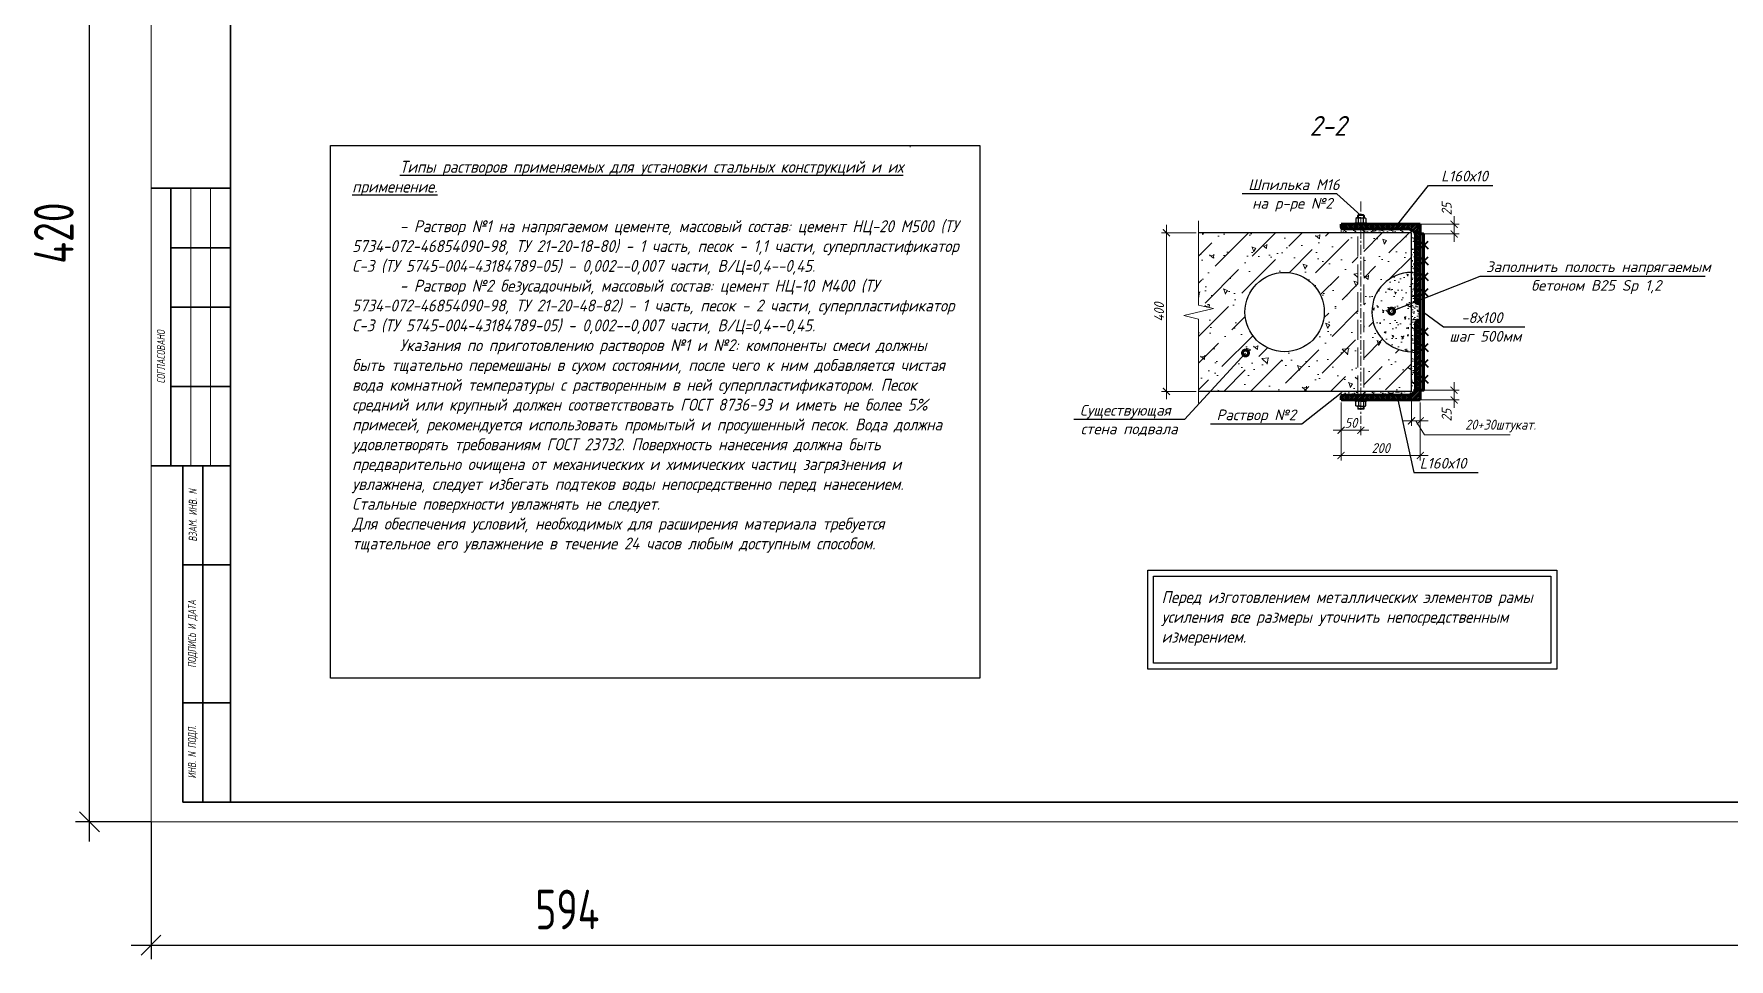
# Model space of a CAD drawing. Header units: millimetres. Extents: x 749182 to 2267578, y 70462 to 311449.
# Drawn here: x 2151796 to 2160347, y 183215 to 187882 of the extents above; entities that cross this region are included whole.
import ezdxf

# ---------------------------------------------------------------- set-up
doc = ezdxf.new("R2010")
doc.units = ezdxf.units.MM
doc.linetypes.add('ГОСТ 2.303 4', pattern=[7, 5, -2, 0])
doc.linetypes.add('осеваяX2', pattern=[4, 2.5, -0.5, 0.5, -0.5])
doc.layers.get('Defpoints').update_dxf_attribs({"color": 255})
for name, color, linetype in [('VPORTS', 7, 'Continuous'), ('металл', 124, 'Continuous'), ('Текст', 7, 'Continuous'), ('Штриховка', 252, 'Continuous')]:
    doc.layers.add(name, color=color, linetype=linetype)
for name, color, linetype, lineweight in [('монолит', 176, 'Continuous', 50), ('Оси', 165, 'осеваяX2', 13), ('Размер', 7, 'Continuous', 13), ('размеры', 7, 'Continuous', 9), ('Стены', 184, 'Continuous', 40), ('штриховка кирпич', 42, 'Continuous', 5)]:
    doc.layers.add(name, color=color, linetype=linetype, lineweight=lineweight)
doc.styles.add('GOST', font='', dxfattribs={"width": 0.8, "oblique": 10})
doc.styles.add('GOST 2.304_new', font='isocpeur.ttf', dxfattribs={"width": 0.9, "oblique": 15})
doc.styles.add('БДА100', font='romand.shx', dxfattribs={"width": 0.7})
doc.styles.add('М2', font='isocpeui.ttf')
doc.styles.get('GOST').set_extended_font_data('GOST type A')
doc.dimstyles.new('SPDS', dxfattribs={"dimscale": 25, "dimtxt": 2.5, "dimasz": 1.77, "dimexe": 1.25, "dimexo": 0.625, "dimtad": 1, "dimdec": 0, "dimrnd": 0.001, "dimtxsty": 'GOST 2.304_new', "dimblk": 'ARCHTICK', "dimcen": 2.5, "dimdle": 2, "dimclrt": 256, "dimazin": 2, "dimtfac": 0.75, "dimtdec": 0, "dimtmove": 1, "dimatfit": 3, "dimfxl": 0, "dimtolj": 1, "dimlwd": 9, "dimlwe": 9, "dimarcsym": 0})
doc.dimstyles.new('SPDS 1_10', dxfattribs={"dimscale": 10, "dimtxt": 2.5, "dimasz": 1.77, "dimexe": 1.25, "dimexo": 0.625, "dimtad": 1, "dimdec": 0, "dimrnd": 0.001, "dimtxsty": 'М2', "dimblk": 'ARCHTICK', "dimcen": 2.5, "dimdle": 2, "dimclrt": 256, "dimadec": 0, "dimazin": 2, "dimtfac": 0.75, "dimtdec": 0, "dimtmove": 1, "dimatfit": 3, "dimfxl": 0, "dimtolj": 1, "dimlwd": 9, "dimlwe": 9, "dimarcsym": 0})
doc.dimstyles.new('БДА1', dxfattribs={"dimtxt": 2, "dimasz": 1, "dimexe": 0.7, "dimexo": 0, "dimgap": 0.8, "dimtad": 1, "dimdec": 0, "dimrnd": 1, "dimzin": 0, "dimdsep": 46, "dimtxsty": 'БДА100', "dimblk": 'OBLIQUE', "dimcen": 2, "dimdle": 1, "dimadec": 0, "dimazin": 0, "dimtfac": 1, "dimtdec": 0, "dimtmove": 1, "dimatfit": 3, "dimldrblk": 'NONE', "dimfxl": 0, "dimtolj": 1, "dimtzin": 0, "dimlwd": -1, "dimlwe": -1, "dimarcsym": 0})
pattern_1 = [(45, (-41934123.9022, -1431703.9427), (-2.24506403027, 2.24506403027), [])]

# ---------------------------------------------------------------- blocks, each defined once
blk = doc.blocks.new('_Oblique')
at = {"color": 0, "linetype": 'ByBlock', "lineweight": -2}
blk.add_line((-0.5, -0.5), (0.5, 0.5), dxfattribs=at)
blk = doc.blocks.new('*D714')
at = {"layer": 'Defpoints', "color": 0, "transparency": 16777216}
for p, q in [((0, 0), (0, -34.62)), ((594, 0), (594, -34.62)), ((-5, -31.12), (599, -31.12))]:
    blk.add_line(p, q, dxfattribs=at)
for p in [(0, 0), (594, 0), (594, -31.12)]:
    blk.add_point(p, dxfattribs=at)
at = {"layer": 'Defpoints', "color": 0, "transparency": 16777216, "xscale": 5, "yscale": 5, "zscale": 5, "rotation": 180}
blk.add_blockref('_Oblique', (0, -31.12), dxfattribs=at)
at = {"layer": 'Defpoints', "color": 0, "transparency": 16777216, "xscale": 5, "yscale": 5, "zscale": 5}
blk.add_blockref('_Oblique', (594, -31.12), dxfattribs=at)
at = {"layer": 'Defpoints', "color": 0, "lineweight": 0, "transparency": 16777216, "insert": (105, -22.12), "char_height": 10, "attachment_point": 5, "style": 'БДА100'}
blk.add_mtext('\\A1;594', dxfattribs=at)
blk = doc.blocks.new('_None')
blk = doc.blocks.new('*D715')
at = {"layer": 'Defpoints', "color": 0, "transparency": 16777216}
for p, q in [((-15.52, -5), (-15.52, 425)), ((0, 420), (-19.02, 420)), ((0, 0), (-19.02, 0))]:
    blk.add_line(p, q, dxfattribs=at)
for p in [(-15.52, 420), (0, 420), (0, 0)]:
    blk.add_point(p, dxfattribs=at)
at = {"layer": 'Defpoints', "color": 0, "transparency": 16777216, "xscale": 5, "yscale": 5, "zscale": 5}
for p, rotation in [((-15.52, 420), 90), ((-15.52, 0), 270)]:
    blk.add_blockref('_Oblique', p, dxfattribs=dict(at, rotation=rotation))
at = {"layer": 'Defpoints', "color": 0, "lineweight": 0, "transparency": 16777216, "insert": (-24.52, 148.5), "char_height": 10, "attachment_point": 5, "rotation": 90, "style": 'БДА100'}
blk.add_mtext('\\A1;420', dxfattribs=at)
blk = doc.blocks.new('_ArchTick')
at = {"color": 0, "linetype": 'ByBlock', "const_width": 0.15}
blk.add_lwpolyline([(-0.5, -0.5), (0.5, 0.5)], dxfattribs=at)
blk = doc.blocks.new('*D1613')
at = {"layer": 'Defpoints', "color": 0, "lineweight": 20, "ltscale": 10, "transparency": 16777216}
for p in [(314.4, 574.2), (233.3, 174.2), (314.4, 174.2)]:
    blk.add_point(p, dxfattribs=at)
at = {"layer": 'Размер', "color": 0, "lineweight": 9, "ltscale": 10, "transparency": 16777216}
for p, q in [((308.2, 574.2), (220.8, 574.2)), ((233.3, 594.2), (233.3, 154.2)), ((308.2, 174.2), (220.8, 174.2))]:
    blk.add_line(p, q, dxfattribs=at)
at = {"layer": 'Размер', "color": 0, "lineweight": 9, "ltscale": 10, "transparency": 16777216, "xscale": 17.7, "yscale": 17.7, "zscale": 17.7}
for p, rotation in [((233.3, 574.2), 90), ((233.3, 174.2), 270)]:
    blk.add_blockref('_ArchTick', p, dxfattribs=dict(at, rotation=rotation))
at = {"layer": 'Размер', "ltscale": 10, "transparency": 16777216, "insert": (214.6, 374.2), "char_height": 25, "attachment_point": 5, "rotation": 90, "style": 'GOST 2.304_new'}
blk.add_mtext('\\A1;400', dxfattribs=at)
blk = doc.blocks.new('*D1614')
at = {"layer": 'Defpoints', "color": 0, "lineweight": 20, "ltscale": 10, "transparency": 16777216}
for p in [(673.6, 152.6), (873.6, 146.6), (873.6, 12.5)]:
    blk.add_point(p, dxfattribs=at)
at = {"layer": 'Размер', "color": 0, "lineweight": 9, "ltscale": 10, "transparency": 16777216}
for p, q in [((673.6, 146.4), (673.6, 0)), ((873.6, 140.4), (873.6, 0)), ((653.6, 12.5), (893.6, 12.5))]:
    blk.add_line(p, q, dxfattribs=at)
at = {"layer": 'Размер', "color": 0, "lineweight": 9, "ltscale": 10, "transparency": 16777216, "xscale": 17.7, "yscale": 17.7, "zscale": 17.7, "rotation": 180}
blk.add_blockref('_ArchTick', (673.6, 12.5), dxfattribs=at)
at = {"layer": 'Размер', "color": 0, "lineweight": 9, "ltscale": 10, "transparency": 16777216, "xscale": 17.7, "yscale": 17.7, "zscale": 17.7}
blk.add_blockref('_ArchTick', (873.6, 12.5), dxfattribs=at)
at = {"layer": 'Размер', "ltscale": 10, "transparency": 16777216, "insert": (773.6, 31.2), "char_height": 25, "attachment_point": 5, "style": 'GOST 2.304_new'}
blk.add_mtext('\\A1;200', dxfattribs=at)
blk = doc.blocks.new('*D1615')
at = {"layer": 'Defpoints', "color": 0, "lineweight": 20, "ltscale": 10, "transparency": 16777216}
for p in [(673.6, 92.7), (723.6, 92.7), (673.6, 76.2)]:
    blk.add_point(p, dxfattribs=at)
at = {"layer": 'Размер', "color": 0, "lineweight": 9, "ltscale": 10, "transparency": 16777216}
for p, q in [((673.6, 86.5), (673.6, 63.7)), ((723.6, 86.5), (723.6, 63.7)), ((743.6, 76.2), (653.6, 76.2))]:
    blk.add_line(p, q, dxfattribs=at)
at = {"layer": 'Размер', "color": 0, "lineweight": 9, "ltscale": 10, "transparency": 16777216, "xscale": 17.7, "yscale": 17.7, "zscale": 17.7, "rotation": 180}
blk.add_blockref('_ArchTick', (673.6, 76.2), dxfattribs=at)
at = {"layer": 'Размер', "color": 0, "lineweight": 9, "ltscale": 10, "transparency": 16777216, "xscale": 17.7, "yscale": 17.7, "zscale": 17.7}
blk.add_blockref('_ArchTick', (723.6, 76.2), dxfattribs=at)
at = {"layer": 'Размер', "ltscale": 10, "transparency": 16777216, "insert": (698.6, 94.9), "char_height": 25, "attachment_point": 5, "style": 'GOST 2.304_new'}
blk.add_mtext('\\A1;50', dxfattribs=at)
blk = doc.blocks.new('*D733')
at = {"layer": 'Defpoints', "color": 0, "ltscale": 20, "transparency": 16777216}
for p in [(41835131.7, 1573597.2), (41835137.9, 1573621.8), (41835223.1, 1573597.2)]:
    blk.add_point(p, dxfattribs=at)
at = {"layer": 'Размер', "color": 0, "lineweight": 9, "ltscale": 20, "transparency": 16777216}
for p, q in [((41835223.1, 1573641.8), (41835223.1, 1573577.2)), ((41835137.9, 1573597.2), (41835235.6, 1573597.2)), ((41835144.2, 1573621.8), (41835235.6, 1573621.8))]:
    blk.add_line(p, q, dxfattribs=at)
at = {"layer": 'Размер', "color": 0, "lineweight": 9, "ltscale": 20, "transparency": 16777216, "xscale": 17.7, "yscale": 17.7, "zscale": 17.7}
for p, rotation in [((41835223.1, 1573621.8), 90), ((41835223.1, 1573597.2), 270)]:
    blk.add_blockref('_ArchTick', p, dxfattribs=dict(at, rotation=rotation))
at = {"layer": 'Размер', "ltscale": 20, "transparency": 16777216, "insert": (41835204.2, 1573558.9), "char_height": 25, "attachment_point": 5, "rotation": 90, "style": 'GOST 2.304_new'}
blk.add_mtext('\\A1;25', dxfattribs=at)
blk = doc.blocks.new('*D734')
at = {"layer": 'Defpoints', "color": 0, "ltscale": 20, "transparency": 16777216}
for p in [(41835131.7, 1574040.4), (41835223.1, 1574040.4), (41835137.9, 1574015.8)]:
    blk.add_point(p, dxfattribs=at)
at = {"layer": 'Размер', "color": 0, "lineweight": 9, "ltscale": 20, "transparency": 16777216}
for p, q in [((41835137.9, 1574040.4), (41835235.6, 1574040.4)), ((41835223.1, 1573995.8), (41835223.1, 1574060.4)), ((41835144.2, 1574015.8), (41835235.6, 1574015.8))]:
    blk.add_line(p, q, dxfattribs=at)
at = {"layer": 'Размер', "color": 0, "lineweight": 9, "ltscale": 20, "transparency": 16777216, "xscale": 17.7, "yscale": 17.7, "zscale": 17.7}
for p, rotation in [((41835223.1, 1574040.4), 90), ((41835223.1, 1574015.8), 270)]:
    blk.add_blockref('_ArchTick', p, dxfattribs=dict(at, rotation=rotation))
at = {"layer": 'Размер', "ltscale": 20, "transparency": 16777216, "insert": (41835204.2, 1574078.7), "char_height": 25, "attachment_point": 5, "rotation": 90, "style": 'GOST 2.304_new'}
blk.add_mtext('\\A1;25', dxfattribs=at)
blk = doc.blocks.new('*D1616')
at = {"color": 0, "lineweight": 9, "ltscale": 100, "transparency": 16777216}
for p, q in [((851.4, 168), (851.4, 87.4)), ((873.6, 146.4), (873.6, 87.4)), ((831.4, 99.9), (893.6, 99.9)), ((862.5, 99.9), (883.8, 64.4)), ((883.8, 64.4), (1100, 64.4))]:
    blk.add_line(p, q, dxfattribs=at)
at = {"layer": 'Defpoints', "color": 0, "lineweight": 20, "ltscale": 100, "transparency": 16777216}
for p in [(851.4, 174.2), (873.6, 152.6), (873.6, 99.9)]:
    blk.add_point(p, dxfattribs=at)
at = {"color": 0, "lineweight": 9, "ltscale": 100, "transparency": 16777216, "xscale": 17.7, "yscale": 17.7, "zscale": 17.7, "rotation": 180}
blk.add_blockref('_ArchTick', (851.4, 99.9), dxfattribs=at)
at = {"color": 0, "lineweight": 9, "ltscale": 100, "transparency": 16777216, "xscale": 17.7, "yscale": 17.7, "zscale": 17.7}
blk.add_blockref('_ArchTick', (873.6, 99.9), dxfattribs=at)
at = {"ltscale": 100, "transparency": 16777216, "insert": (1076.1, 86.9), "char_height": 25, "width": 372.005, "attachment_point": 5, "style": 'GOST 2.304_new'}
blk.add_mtext('\\A1;20+30штукат.', dxfattribs=at)
blk = doc.blocks.new('*U713')
at = {"color": 44, "lineweight": 20, "ltscale": 10}
for p, q in [((0, 420), (0, 0)), ((0, 0), (594, 0))]:
    blk.add_line(p, q, dxfattribs=at)
at = {"color": 137, "lineweight": 35, "ltscale": 10}
for p, q in [((20, 415), (20, 5)), ((0, 159.8), (20, 159.8)), ((5, 89.8), (5, 159.8)), ((5, 144.8), (20, 144.8)), ((5, 129.8), (20, 129.8)), ((5, 109.8), (20, 109.8)), ((0, 89.8), (20, 89.8)), ((8.04, 89.8), (8.04, 5)), ((13.02, 89.8), (13.02, 5)), ((8.04, 64.8), (20, 64.8)), ((8.04, 30), (20, 30)), ((8.04, 5), (589, 5))]:
    blk.add_line(p, q, dxfattribs=at)
at = {"color": 44, "lineweight": 13}
for p, q in [((10, 89.8), (10, 159.8)), ((15, 89.8), (15, 159.8))]:
    blk.add_line(p, q, dxfattribs=at)
at = {"color": 0, "lineweight": 13, "char_height": 2.0408, "attachment_point": 5, "rotation": 90, "style": 'GOST'}
for s, insert, width in [('СОГЛАСОВАНО', (2.49, 117.3), 55), ('ВЗАМ. ИНВ. N', (10.53, 77.3), 25), ('ПОДПИСЬ И ДАТА', (10.53, 47.4), 34.7978), ('ИНВ. N ПОДЛ.', (10.53, 17.6), 24.8009)]:
    blk.add_mtext(s, dxfattribs=dict(at, insert=insert, width=width))
at = {"color": 44, "lineweight": 13, "style": 'GOST', "oblique": 10, "width": 0.8}
for tag in ['ФОРМАТВЕРТ', 'ФОРМАТГОРИЗ']:
    blk.add_attdef(tag, (542.98, 1.6), '', height=2, dxfattribs=at)
at = {"layer": 'Defpoints', "color": 251, "lineweight": 0}
dim = blk.add_linear_dim(base=(-15.52, 420), p1=(0, 0), p2=(0, 420), angle=90, dimstyle='БДА1', override={"dimscale": 5}, dxfattribs=at)
dim.commit()
dim.dimension.update_dxf_attribs({"geometry": '*D715', "text_midpoint": (-15.52, 148.5), "dimtype": 128})
dim = blk.add_linear_dim(base=(594, -31.12), p1=(0, 0), p2=(594, 0), dimstyle='БДА1', override={"dimscale": 5}, dxfattribs=at)
dim.commit()
dim.dimension.update_dxf_attribs({"geometry": '*D714', "text_midpoint": (105, -31.12), "dimtype": 128})
blk = doc.blocks.new('A$Cec4e5253')
at = {"layer": 'Размер', "ltscale": 20}
h = blk.add_hatch(dxfattribs=at)
h.set_pattern_fill('AR-CONC', color=0, scale=0.7, angle=90)
h.set_pattern_definition([(140, (-186168.4, 234549.72), (11.15736, 127.52927), [13.335, -146.685]), (85, (-186168.4, 234549.72), (-133.73979, -24.670395), [10.668, -117.34841]), (190.451445, (-186167.47, 234560.35), (-122.582426, 102.858873), [11.333006, -124.66317]), (136.1842, (-186203.96, 234549.72), (29.42963, 189.75533), [20.0025, -220.0275]), (186.63556, (-186201.5, 234565.54), (-173.19829, 166.18289), [16.99952, -186.99493]), (81.18415, (-186203.96, 234549.72), (-173.19829, 166.1829), [16.00198, -176.02181]), (111, (-186195.07, 234567.5), (71.58564, 106.130074), [13.335, -146.685]), (56, (-186195.07, 234567.5), (-128.931576, 43.26142), [10.668, -117.348]), (161.451445, (-186189.1, 234576.35), (-57.34594, 149.391493), [11.333006, -124.662956]), (127.5, (-186168.4, 234549.723), (-59.188527, 2.162022), [0, -115.9256, 0, -119.126, 0, -117.7925]), (97.5, (-186168.4, 234549.72), (-70.126402, 46.773764), [0, -67.9196, 0, -113.2586, 0, -44.8945]), (57.5, (-186168.4, 234510.073), (4.010121, 94.9134166), [0, -44.45, 0, -138.684, 0, -184.023]), (47.5, (-186168.4, 234492.29), (-17.798544, 103.690427), [0, -57.785, 0, -92.1004, 0, -130.683])])
h.paths.add_polyline_path([(314.4, 174.2), (716.3, 174.2), (716.3, 574.2), (629.6, 574.2), (314.4, 574.2), (314.4, 391.7), (351.9, 383), (314.4, 374.2)])
edge = h.paths.add_edge_path(flags=16)
edge.add_arc((531.4, 374.2), 100, 0, 360)
edge = h.paths.add_edge_path()
edge.add_line((851.4, 474.2), (851.4, 574.2))
edge.add_line((851.4, 574.2), (731, 574.2))
edge.add_line((731, 574.2), (731, 174.2))
edge.add_line((731, 174.2), (851.4, 174.2))
edge.add_line((851.4, 174.2), (851.4, 274.2))
edge.add_arc((851.4, 374.2), 100, 90, 270, ccw=False)
h = blk.add_hatch(dxfattribs=at)
h.set_pattern_fill('AR-SAND', color=256, scale=0.3)
h.set_pattern_definition([(37.5, (-41934123.902, -1431703.943), (-0.4800093888, 14.68239712), [0, -11.5824, 0, -12.954, 0, -12.3825]), (7.5, (-41934123.902, -1431703.943), (13.485698494, 21.504753017), [0, -6.2484, 0, -10.4394, 0, -4.0005]), (327.5, (-41934133.275, -1431703.943), (23.7297711072, 0.0431155404), [0, -3.81, 0, -13.716, 0, -17.907]), (317.5, (-41934133.275, -1431703.943), (22.906693574, 6.687879698), [0, -1.905, 0, -8.9916, 0, -10.287])])
h.paths.add_polyline_path([(716.3, 174.2), (673.6, 174.2), (673.6, 158.6, -0.414214), (679.6, 164.6), (716.3, 164.6)])
h.paths.add_polyline_path([(723.6, 174.2), (716.3, 174.2), (716.3, 164.6), (723.6, 164.6)])
h.paths.add_polyline_path([(731, 174.2), (723.6, 174.2), (723.6, 164.6), (731, 164.6)])
h.paths.add_polyline_path([(861.6, 182.6), (861.6, 346.6, -0.414214), (867.6, 352.6), (873.6, 352.6), (873.6, 395.8), (867.6, 395.8, -0.414214), (861.6, 401.8), (861.6, 565.8, 0.414214), (843.6, 583.8), (731, 583.8), (731, 574.2), (851.4, 574.2), (851.4, 174.2), (731, 174.2), (731, 164.6), (843.6, 164.6, 0.414214)])
h.paths.add_polyline_path([(731, 583.8), (723.6, 583.8), (723.6, 574.2), (731, 574.2)])
h.paths.add_polyline_path([(723.6, 583.8), (716.3, 583.8), (716.3, 574.2), (723.6, 574.2)])
h.paths.add_polyline_path([(716.3, 583.8), (679.6, 583.8, -0.414214), (673.6, 589.8), (673.6, 574.2), (716.3, 574.2)])
h = blk.add_hatch(dxfattribs=at)
h.set_pattern_fill('AR-CONC', color=0, scale=0.3, angle=90)
h.set_pattern_definition([(140, (-186168.4, 234549.723), (4.7817257, 54.655401), [5.715, -62.865]), (85, (-186168.4, 234549.723), (-57.317054, -10.573026), [4.572, -50.292175]), (190.451445, (-186168, 234554.28), (-52.535326, 44.082374), [4.857003, -53.427073]), (136.1842, (-186183.64, 234549.72), (12.612698, 81.323712), [8.5725, -94.2975]), (186.635558, (-186182.59, 234556.5), (-74.227837, 71.22124), [7.285507, -80.140682]), (81.18415, (-186183.64, 234549.72), (-74.227837, 71.22124), [6.85799, -75.43792]), (111, (-186179.83, 234557.343), (30.6795595, 45.4843174), [5.715, -62.865]), (56, (-186179.83, 234557.343), (-55.25639, 18.540609), [4.572, -50.292]), (161.451445, (-186177.27, 234561.133), (-24.576831, 64.024926), [4.857003, -53.426981]), (127.5, (-186168.4, 234549.723), (-25.3665117, 0.926581), [0, -49.6824, 0, -51.054, 0, -50.4825]), (97.5, (-186168.4, 234549.723), (-30.0541724, 20.0458988), [0, -29.1084, 0, -48.5394, 0, -19.2405]), (57.5, (-186168.4, 234532.73), (1.7186232, 40.6771786), [0, -19.05, 0, -59.436, 0, -78.867]), (47.5, (-186168.4, 234525.11), (-7.6279473, 44.4387544), [0, -24.765, 0, -39.4716, 0, -56.007])])
h.paths.add_polyline_path([(851.4, 474.2, 1), (851.4, 274.2)])
at = {"layer": 'Штриховка', "ltscale": 10}
h = blk.add_hatch(dxfattribs=at)
h.set_pattern_fill('ANSI31', color=256)
h.set_pattern_definition(pattern_1)
h.paths.add_polyline_path([(843.6, 583.8, -0.414214), (861.6, 565.8), (861.6, 401.8, 0.414214), (867.6, 395.8), (873.6, 395.8), (873.6, 595.8), (673.6, 595.8), (673.6, 589.8, 0.414214), (679.6, 583.8)])
h = blk.add_hatch(dxfattribs=at)
h.set_pattern_fill('ANSI31', color=256)
h.set_pattern_definition(pattern_1)
h.paths.add_polyline_path([(873.6, 152.6), (673.6, 152.6), (673.6, 158.6, -0.414214), (679.6, 164.6), (843.6, 164.6, 0.414214), (861.6, 182.6), (861.6, 346.6, -0.414214), (867.6, 352.6), (873.6, 352.6)])
at = {"layer": 'штриховка кирпич', "ltscale": 20}
h = blk.add_hatch(dxfattribs=at)
h.set_pattern_fill('ANSI36', color=0, scale=15)
h.set_pattern_definition([(45, (-186168.4, 234549.723), (25.25697, 92.608891), [119.0625, -23.8125, 0, -23.8125])])
h.paths.add_polyline_path([(314.4, 391.7), (351.9, 383), (314.4, 374.2), (314.4, 174.2), (716.3, 174.2), (716.3, 574.2), (629.6, 574.2), (314.4, 574.2)])
edge = h.paths.add_edge_path(flags=16)
edge.add_arc((531.4, 374.2), 100, 0, 360)
edge = h.paths.add_edge_path()
edge.add_line((731, 174.2), (851.4, 174.2))
edge.add_line((851.4, 174.2), (851.4, 274.2))
edge.add_arc((851.4, 374.2), 100, 90, 270, ccw=False)
edge.add_line((851.4, 474.2), (851.4, 574.2))
edge.add_line((851.4, 574.2), (731, 574.2))
edge.add_line((731, 574.2), (731, 174.2))
at = {"layer": 'металл', "linetype": 'Continuous', "lineweight": 30, "ltscale": 10}
for p, q in [((708.6, 598.8), (708.6, 595.8)), ((738.6, 598.8), (708.6, 598.8)), ((713.2, 611.8), (710.9, 610.5)), ((710.9, 610.5), (710.9, 600.1)), ((713.2, 598.8), (710.9, 600.1)), ((723.6, 611.8), (713.2, 611.8)), ((723.6, 598.8), (713.2, 598.8)), ((716.7, 619.2), (715.6, 618.1)), ((731.6, 618.1), (715.6, 618.1)), ((715.6, 611.8), (715.6, 618.1)), ((731.6, 598.8), (715.6, 598.8)), ((730.5, 619.2), (716.7, 619.2)), ((717.3, 600.1), (717.3, 610.5)), ((723.6, 611.8), (734.1, 611.8)), ((723.6, 598.8), (734.1, 598.8)), ((730, 600.1), (730, 610.5)), ((731.6, 618.1), (730.5, 619.2)), ((731.6, 618.1), (731.6, 611.8)), ((734.1, 611.8), (736.3, 610.5)), ((734.1, 598.8), (736.3, 600.1)), ((736.3, 610.5), (736.3, 600.1)), ((738.6, 595.8), (738.6, 598.8)), ((708.6, 595.8), (738.6, 595.8)), ((708.6, 149.6), (708.6, 152.6)), ((708.6, 152.6), (738.6, 152.6)), ((738.6, 149.6), (708.6, 149.6)), ((713.2, 149.6), (710.9, 148.3)), ((710.9, 137.9), (710.9, 148.3)), ((713.2, 136.6), (710.9, 137.9)), ((723.6, 149.6), (713.2, 149.6)), ((723.6, 136.6), (713.2, 136.6)), ((731.6, 149.6), (715.6, 149.6)), ((715.6, 136.6), (715.6, 130.4)), ((716.7, 129.3), (715.6, 130.4)), ((731.6, 130.4), (715.6, 130.4)), ((730.5, 129.3), (716.7, 129.3)), ((717.3, 148.3), (717.3, 137.9)), ((723.6, 149.6), (734.1, 149.6)), ((723.6, 136.6), (734.1, 136.6)), ((730, 148.3), (730, 137.9)), ((731.6, 130.4), (730.5, 129.3)), ((731.6, 130.4), (731.6, 136.6)), ((734.1, 149.6), (736.3, 148.3)), ((734.1, 136.6), (736.3, 137.9)), ((736.3, 137.9), (736.3, 148.3)), ((738.6, 152.6), (738.6, 149.6))]:
    blk.add_line(p, q, dxfattribs=at)
at = {"layer": 'металл', "linetype": 'Continuous', "lineweight": 60, "ltscale": 10}
for p, q in [((673.6, 595.8), (873.6, 595.8)), ((673.6, 589.8), (673.6, 595.8)), ((843.6, 583.8), (679.6, 583.8)), ((861.6, 401.8), (861.6, 565.8)), ((873.6, 595.8), (873.6, 395.8)), ((873.6, 395.8), (867.6, 395.8))]:
    blk.add_line(p, q, dxfattribs=at)
at = {"layer": 'металл', "linetype": 'Continuous', "lineweight": 60, "ltscale": 10, "extrusion": (0, 0, -1)}
for p, q in [((861.6, 346.6), (861.6, 182.6)), ((873.6, 352.6), (867.6, 352.6)), ((873.6, 152.6), (873.6, 352.6)), ((673.6, 158.6), (673.6, 152.6)), ((673.6, 152.6), (873.6, 152.6)), ((843.6, 164.6), (679.6, 164.6))]:
    blk.add_line(p, q, dxfattribs=at)
at = {"layer": 'металл', "linetype": 'Continuous', "lineweight": 60, "ltscale": 100}
blk.add_lwpolyline([(873.6, 571.2), (873.6, 177.2), (881.6, 177.2), (881.6, 571.2)], close=True, dxfattribs=at)
at = {"layer": 'металл', "linetype": 'Continuous', "lineweight": 30, "ltscale": 10}
for centre, radius, start, end in [((714.1, 605.9), 5.62, 55.6158, 115.6158), ((714.1, 604.8), 5.62, 244.3842, 304.3842), ((723.6, 590.5), 21, 72.412, 107.588), ((723.6, 620.2), 21, 252.412, 287.588), ((733.1, 605.9), 5.62, 64.3842, 124.3842), ((733.1, 604.8), 5.62, 235.6158, 295.6158), ((714.1, 143.7), 5.62, 55.6158, 115.6158), ((714.1, 142.6), 5.62, 244.3842, 304.3842), ((723.6, 128.3), 21, 72.412, 107.588), ((723.6, 158), 21, 252.412, 287.588), ((733.1, 143.7), 5.62, 64.3842, 124.3842), ((733.1, 142.6), 5.62, 235.6158, 295.6158)]:
    blk.add_arc(centre, radius, start, end, dxfattribs=at)
at = {"layer": 'металл', "linetype": 'Continuous', "lineweight": 60, "ltscale": 10}
for centre, radius, start, end in [((679.6, 589.8), 6, 180, 270), ((843.6, 565.8), 18, 0, 90), ((867.6, 401.8), 6, 180, 270)]:
    blk.add_arc(centre, radius, start, end, dxfattribs=at)
at = {"layer": 'металл', "linetype": 'Continuous', "lineweight": 60, "ltscale": 10, "extrusion": (0, 0, -1)}
for centre, radius, start, end in [((-867.6, 346.6), 6, 0, 90), ((-843.6, 182.6), 18, 180, 270), ((-679.6, 158.6), 6, 0, 90)]:
    blk.add_arc(centre, radius, start, end, dxfattribs=at)
at = {"layer": 'монолит', "lineweight": 25, "ltscale": 100}
for p, q in [((851.4, 574.2), (314.4, 574.2)), ((851.4, 174.2), (851.4, 574.2)), ((851.4, 174.2), (314.4, 174.2))]:
    blk.add_line(p, q, dxfattribs=at)
at = {"layer": 'монолит', "color": 0, "lineweight": 25, "ltscale": 100}
blk.add_circle((531.4, 374.2), 100, dxfattribs=at)
blk.add_arc((851.4, 374.2), 100, 90, 270, dxfattribs=at)
at = {"layer": 'Оси', "ltscale": 10}
for p, q in [((723.6, 653.1), (723.6, 595.8)), ((723.6, 583.8), (723.6, 164.6)), ((723.6, 152.6), (723.6, 92.7))]:
    blk.add_line(p, q, dxfattribs=at)
at = {"layer": 'размеры', "ltscale": 10}
for p, q in [((673.6, 589.8), (673.6, 574.2)), ((673.6, 155.6), (673.6, 174.2))]:
    blk.add_line(p, q, dxfattribs=at)
at = {"layer": 'Стены', "color": 0, "linetype": 'Continuous', "ltscale": 10}
for p, q in [((873.6, 571.2), (873.6, 395.8)), ((873.6, 553.5), (893.6, 533.5)), ((873.6, 533.5), (893.6, 553.5)), ((873.6, 513.5), (893.6, 493.5)), ((873.6, 493.5), (893.6, 513.5)), ((873.6, 473.5), (893.6, 453.5)), ((873.6, 453.5), (893.6, 473.5)), ((873.6, 433.5), (893.6, 413.5)), ((873.6, 413.5), (893.6, 433.5)), ((873.6, 177.2), (873.6, 352.6)), ((873.6, 314.9), (893.6, 334.9)), ((873.6, 334.9), (893.6, 314.9)), ((873.6, 274.9), (893.6, 294.9)), ((873.6, 294.9), (893.6, 274.9)), ((873.6, 234.9), (893.6, 254.9)), ((873.6, 254.9), (893.6, 234.9)), ((873.6, 194.9), (893.6, 214.9)), ((873.6, 214.9), (893.6, 194.9))]:
    blk.add_line(p, q, dxfattribs=at)
at = {"layer": 'Текст', "ltscale": 10}
for p, q in [((817.3, 595.8), (894.6, 693.7)), ((894.6, 693.7), (1056.5, 693.7)), ((662.9, 672.1), (424.6, 672.1)), ((723.6, 618.1), (662.9, 672.1)), ((1024.3, 465), (1592.1, 465)), ((881.6, 374.2), (932, 336.7)), ((932, 336.7), (1137.1, 336.7)), ((432.7, 271), (278.6, 103.1)), ((673.6, 169.5), (575.1, 91.5)), ((817.3, 152.6), (857.2, -30.4)), ((278.6, 103.1), (0, 103.1)), ((575.1, 91.5), (344.5, 91.5)), ((857.2, -30.4), (1019.2, -30.4))]:
    blk.add_line(p, q, dxfattribs=at)
at = {"layer": 'Текст', "linetype": 'Continuous', "lineweight": 25, "ltscale": 10}
for p, q in [((716.7, 619.2), (716.7, 611.8)), ((730.5, 619.2), (730.5, 611.8)), ((716.7, 129.3), (716.7, 136.6)), ((730.5, 129.3), (730.5, 136.6))]:
    blk.add_line(p, q, dxfattribs=at)
at = {"layer": 'Текст', "color": 0, "ltscale": 10}
blk.add_line((801.2, 376.6), (1024.3, 465), dxfattribs=at)
at = {"layer": 'Текст', "color": 0, "ltscale": 10, "const_width": 15}
blk.add_lwpolyline([(804.9, 376.6, 1), (797.4, 376.6, 1)], format="xyb", close=True, dxfattribs=at)
at = {"layer": 'Текст', "ltscale": 10, "const_width": 15}
blk.add_lwpolyline([(436.5, 271, 1), (429, 271, 1)], format="xyb", close=True, dxfattribs=at)
at = {"layer": 'штриховка кирпич', "linetype": 'Continuous', "ltscale": 10}
for p, q in [((314.4, 574.2), (314.4, 604.2)), ((314.4, 174.2), (314.4, 144.2))]:
    blk.add_line(p, q, dxfattribs=at)
at = {"layer": 'штриховка кирпич', "linetype": 'ГОСТ 2.303 4', "lineweight": 13, "ltscale": 10}
for p, q in [((716.3, 164.6), (716.3, 583.8)), ((731, 583.8), (731, 164.6))]:
    blk.add_line(p, q, dxfattribs=at)
at = {"layer": 'штриховка кирпич', "linetype": 'Continuous', "ltscale": 10}
blk.add_lwpolyline([(314.4, 174.2), (314.4, 356.7), (276.9, 365.5), (351.9, 383), (314.4, 391.7), (314.4, 574.2)], dxfattribs=at)
at = {"layer": 'Текст', "ltscale": 10, "style": 'GOST 2.304_new', "oblique": 15}
for s, p in [('L160х10', (926, 703.7)), ('Шпилька М16', (439.6, 682.1)), ('на р-ре №2', (449.5, 635.1)), ('Заполнить полость напрягаемым', (1039.3, 475)), ('бетоном В25 Sp 1,2', (1153.2, 428)), ('-8х100', (976.6, 346.7)), ('шаг 500мм', (947, 299.7)), ('Существующая', (15, 113.1)), ('Раствор №2', (359.5, 101.5)), ('стена подвала', (17.2, 66.1)), ('L160х10', (871.9, -20.5))]:
    blk.add_text(s, height=27, dxfattribs=at).set_placement(p)
at = {"layer": 'Текст', "lineweight": 30, "ltscale": 10, "insert": (594.3, 868.9), "char_height": 50, "attachment_point": 1, "style": 'GOST 2.304_new'}
blk.add_mtext_dynamic_manual_height_columns('2-2', width=197.428, gutter_width=62.5, heights=[0], dxfattribs=at)
at = {"ltscale": 100}
dim = blk.add_linear_dim(base=(873.6, 99.9), p1=(851.4, 174.2), p2=(873.6, 152.6), text='20+30штукат.', dimstyle='SPDS 1_10', dxfattribs=at)
dim.commit()
dim.dimension.update_dxf_attribs({"geometry": '*D1616', "text_midpoint": (890.1, 64.4), "dimtype": 160})
at = {"layer": 'Размер', "ltscale": 20}
for base, p1, p2, angle, picture, middle in [((958.7, 595.8), (873.6, 571.2), (867.4, 595.8), 90, '*D734', (958.6, 634.1)), ((958.7, 152.6), (873.6, 177.2), (867.4, 152.6), 270, '*D733', (958.6, 114.3))]:
    dim = blk.add_linear_dim(base=base, p1=p1, p2=p2, angle=angle, dimstyle='SPDS', override={"dimscale": 10, "dimtxsty": 'GOST 2.304_new', "dimfxl": 1.25, "dimtfill": 0, "dimarcsym": 1}, dxfattribs=at)
    dim.commit()
    dim.dimension.update_dxf_attribs({"geometry": picture, "text_midpoint": middle, "dimtype": 128, "insert": (-41834264.3, -1573444.6)})
at = {"layer": 'Размер', "ltscale": 10}
dim = blk.add_linear_dim(base=(233.3, 174.2), p1=(314.4, 574.2), p2=(314.4, 174.2), angle=90, dimstyle='SPDS', override={"dimscale": 10, "dimtxsty": 'GOST 2.304_new', "dimfxl": 1.25, "dimtfill": 0, "dimarcsym": 1}, dxfattribs=at)
dim.commit()
dim.dimension.update_dxf_attribs({"geometry": '*D1613', "text_midpoint": (214.6, 374.2)})
dim = blk.add_linear_dim(base=(873.6, 12.5), p1=(673.6, 152.6), p2=(873.6, 146.6), dimstyle='SPDS', override={"dimscale": 10, "dimtxsty": 'GOST 2.304_new', "dimfxl": 1.25, "dimtfill": 0, "dimarcsym": 1}, dxfattribs=at)
dim.commit()
dim.dimension.update_dxf_attribs({"geometry": '*D1614', "text_midpoint": (773.6, 31.2)})
dim = blk.add_linear_dim(base=(673.6, 76.2), p1=(723.6, 92.7), p2=(673.6, 92.7), dimstyle='SPDS', override={"dimscale": 10, "dimtxsty": 'GOST 2.304_new', "dimfxl": 1.25, "dimtfill": 0, "dimarcsym": 1}, dxfattribs=at)
dim.commit()
dim.dimension.update_dxf_attribs({"geometry": '*D1615', "text_midpoint": (698.6, 76.2), "dimtype": 160})

msp = doc.modelspace()

# ---------------------------------------------------------------- linework, layer by layer
at = {"layer": 'монолит', "lineweight": 25, "ltscale": 100}
msp.add_line((2156214.1104, 187313.4363), (2156217.4831, 187313.4363), dxfattribs=at)
at = {"layer": 'Текст', "ltscale": 20}
for points in [[(2153291.7252, 187318.996), (2156568.1132, 187318.996), (2156568.1132, 184631.7507), (2153291.7252, 184631.7507)], [(2157414.0897, 185176.7112), (2159477.917, 185176.7112), (2159477.917, 184677.2668), (2157414.0897, 184677.2668)], [(2157444.0897, 185146.7112), (2159447.917, 185146.7112), (2159447.917, 184707.2668), (2157444.0897, 184707.2668)]]:
    msp.add_lwpolyline(points, close=True, dxfattribs=at)

# ---------------------------------------------------------------- block references
at = {"xscale": 20, "yscale": 20, "zscale": 20}
msp.add_blockref('*U713', (2152387.0947, 183907.5259), dxfattribs=at)
at = {"layer": 'VPORTS', "ltscale": 100, "xscale": 2, "yscale": 2, "zscale": 2}
msp.add_blockref('A$Cec4e5253', (2157042.1098, 185730.5124), dxfattribs=at)

# ---------------------------------------------------------------- texts
at = {"layer": 'Текст', "ltscale": 20, "insert": (2153401.4274, 187242.0825), "char_height": 60, "width": 3055.115397, "attachment_point": 1, "style": 'GOST 2.304_new'}
msp.add_mtext('^I{\\LТипы растворов применяемых для установки стальных конструкций и их применение.\\P}\\P^I- Раствор №1 на напрягаемом цементе, массовый состав: цемент НЦ-20 М500 (ТУ 5734-072-46854090-98, ТУ 21-20-18-80) - 1 часть, песок - 1,1 части, суперпластификатор С-3 (ТУ 5745-004-43184789-05) - 0,002--0,007 части, В/Ц=0,4--0,45. \\P^I- Раствор №2 безусадочный, массовый состав: цемент НЦ-10 М400 (ТУ 5734-072-46854090-98, ТУ 21-20-48-82) - 1 часть, песок - 2 части, суперпластификатор С-3 (ТУ 5745-004-43184789-05) - 0,002--0,007 части, В/Ц=0,4--0,45.\\P^IУказания по приготовлению растворов №1 и №2: компоненты смеси должны быть тщательно перемешаны в сухом состоянии, после чего к ним добавляется чистая вода комнатной температуры с растворенным в ней суперпластификатором. Песок средний или крупный должен соответствовать ГОСТ 8736-93 и иметь не более 5% примесей, рекомендуется использовать промытый и просушенный песок. Вода должна удовлетворять требованиям ГОСТ 23732. Поверхность нанесения должна быть предварительно очищена от механических и химических частиц загрязнения и увлажнена, следует избегать подтеков воды непосредственно перед нанесением. Стальные поверхности увлажнять не следует.\\PДля обеспечения условий, необходимых для расширения материала требуется тщательное его увлажнение в течение 24 часов любым доступным способом.', dxfattribs=at)
at = {"layer": 'Текст', "ltscale": 20, "insert": (2157484.3178, 185071.387), "char_height": 60, "attachment_point": 1, "style": 'GOST 2.304_new'}
msp.add_mtext_dynamic_manual_height_columns('Перед изготовлением металлических элементов рамы усиления все размеры уточнить непосредственным измерением.', width=1952.323026, gutter_width=125, heights=[0], dxfattribs=at)

doc.saveas('drawing.dxf')
